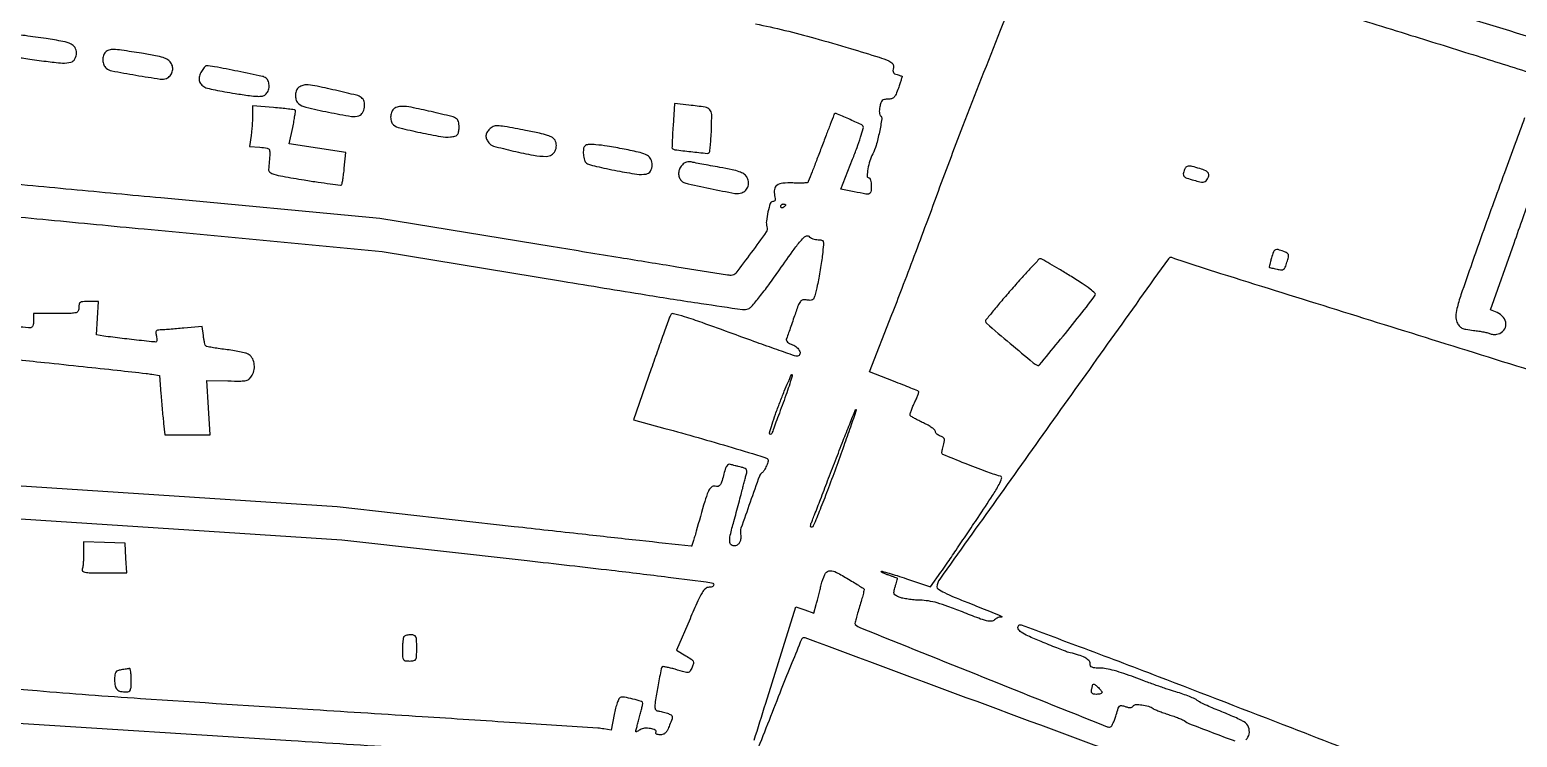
# Model space of a CAD drawing. Header units: metres. Extents: x 244 to 6504, y 133 to 4776.
# Drawn here: x 1582.5 to 1996.6, y 2975 to 3171.9 of the extents above; entities that cross this region are included whole.
import ezdxf

# ---------------------------------------------------------------- set-up
doc = ezdxf.new("R2010")
doc.units = ezdxf.units.M
doc.header["$MEASUREMENT"] = 0

msp = doc.modelspace()

# ---------------------------------------------------------------- linework, layer by layer
for points in [[(2417.15, 4385.34, 0.000003), (2246.3, 4080.82, 0.000001), (2074.73, 3775.01, 0.023956)], [(2390.74, 4302.36, -0.000001), (2436.6, 4383.87, -0.253439)], [(2985.13, 3282.36, 0.000001), (3054.44, 3256.15, 0.000001), (3117.63, 3232.25, 0.000001), (3170.61, 3212.21, 0.000007)], [(5649.78, 2908.29, -0.000001), (5592.12, 2927.27, -0.000136)], [(1770.95, 4232.21, -0.000001), (1756.31, 4203.53, -0.092463)], [(2661.8, 3304.26, -0.000001), (2697.55, 3290.75, -0.000089)], [(476.19, 4229.14, 0.000001), (459.62, 4235.08, 0.002147)], [(2166.88, 2385.74, -0.000003), (2059.01, 2428.09, -0.099946)], [(3110.93, 3253.38, 0.000013), (3012.15, 3290.74, 0.000016), (2894.73, 3335.15, 0.000013), (2769.32, 3382.57, -0.00051), (2533.81, 3471.88, -0.000503), (2297.42, 3562.08, -0.000023), (2063.26, 3651.71, -0.089134), (2058.39, 3654.65, -0.252954), (2058.24, 3655.06, -0.00055), (2059.22, 3661.9, -0.003408), (2060.39, 3669.64, -0.002087), (2061.88, 3678.76), (2065.84, 3702.46), (2077.4, 3733.66), (2088.96, 3764.86), (2106.7, 3796.48, 0.000002), (2119.15, 3818.66), (2165.06, 3900.45)], [(2809.66, 3348.58, -0.000003), (2861.11, 3329.19, -0.000175)], [(1593.92, 2905.57, -0.000004), (1514.48, 2912.51, -0.000011), (1436.43, 2919.33, -0.007054)], [(1818.98, 2759.08, 0.000018), (1857.04, 2862.14, 0.000008), (1895.3, 2965.72, 0.303576)], [(1921.06, 2974.35, 0.160884), (1921.96, 2975.93, 0.146788), (1921.78, 2977.85, 0.154813), (1920.58, 2979.3, 0.031993), (1919.69, 2979.8, 0.005731), (1917.97, 2980.6, 0.006168), (1915.93, 2981.48, 0.005537), (1913.79, 2982.35, -0.007085), (1911.69, 2983.22, -0.008747), (1909.76, 2984.08, -0.007416), (1908.16, 2984.86, -0.06197), (1907.5, 2985.31, 0.074403), (1906.84, 2985.73, 0.010202), (1905.34, 2986.36, 0.011533), (1903.51, 2987.04, 0.009519), (1901.54, 2987.68, -0.007422), (1899.17, 2988.43, -0.00338), (1896.09, 2989.49, -0.003346), (1892.87, 2990.64, -0.004595), (1889.98, 2991.73, 0.011393), (1887.1, 2992.77, 0.01498), (1884.42, 2993.58, 0.016294), (1882.13, 2994.11, 0.049599), (1880.54, 2994.27, -0.015422), (1879.01, 2994.32, -0.089714), (1878.23, 2994.51, -0.180813), (1877.83, 2994.9, -0.109357), (1877.69, 2995.54, 0.20278), (1877.33, 2996.39, 0.068104), (1876.23, 2997.2, 0.048631), (1874.5, 2997.93, 0.023945), (1872.18, 2998.54, -0.029208), (1871.39, 2998.76, -0.010449), (1870.29, 2999.16, -0.004463), (1868.42, 2999.89, -0.000464), (1864.04, 3001.67, -0.008436), (1860.36, 3003.24, -0.045971), (1858.47, 3004.31, -0.118177), (1857.68, 3005.19, -0.271312), (1857.71, 3006.04, -0.354358), (1858.51, 3006.31, -0.000486), (1874.62, 3000.32, -0.002445), (1896.66, 2991.98, -0.000567), (1933.63, 2977.72, 0.000084), (1962.55, 2966.54, 0.00014), (1986.93, 2957.13, 0.000002), (2009.06, 2948.59, 0.092301)], [(1729.5, 3458.88, 0.000006), (1752.96, 3451.78, 0.000107)], [(1716.95, 2894.91, -0.000001), (1705.81, 2895.88, -0.000045)], [(2910.82, 2101.23, -0.000002), (2871.64, 2116.15, -0.08954)], [(1951.87, 3366.09, 0.000005), (1933.29, 3373.24, 0.001731)], [(2005.72, 3168.19, -0.000014), (1946.16, 3186.27, -0.000153), (1889.52, 3203.49, -0.020095)], [(1989.74, 2610.17, -0.000005), (1937.37, 2630.58, -0.000013)], [(1403.11, 2922.2, -0.00005), (1359.46, 2926.04, -0.000007), (1314.6, 2930, -0.176126)], [(1888.47, 3194.57, 0.000013), (1905.02, 3189.47, 0.000147)], [(2015.64, 3193.62, -0.000046), (2006.7, 3169.03, -0.098502)], [(2037.83, 3065.43, -0.000101), (1974.81, 3085.08, -0.000183), (1914.09, 3104.04, -0.0069), (1900.45, 3108.51, 0.331692), (1899.47, 3108.2, 0.000066), (1867.48, 3063.42, 0.000122), (1835.81, 3019.04, 0.137246), (1835.04, 3016.91, 0.282908), (1835.35, 3016.3, 0.018132), (1837.15, 3015.3, 0.017882), (1839.86, 3014.05, 0.00599), (1843.9, 3012.41, -0.00101), (1849.63, 3010.15, -0.007131), (1852.39, 3009, -0.054849), (1853.09, 3008.61, -0.818133), (1853.03, 3008.48, 0.104963), (1852.63, 3008.48, 0.045362), (1852.11, 3008.33, 0.042221), (1851.57, 3008.07, 0.043565), (1851.09, 3007.72, -0.164686), (1850.16, 3007.34, -0.076165), (1848.85, 3007.46, -0.031249), (1846.68, 3008.14, -0.004039), (1842.14, 3009.92, 0.007898), (1838.09, 3011.47, 0.020544), (1835.12, 3012.43, 0.027558), (1832.67, 3012.96, 0.033417), (1830.33, 3013.17, -0.01535), (1828.67, 3013.27, -0.014424), (1826.99, 3013.46, -0.014561), (1825.52, 3013.72, -0.047286), (1824.57, 3014.01, -0.032846), (1823.56, 3014.5, -0.169012), (1823.16, 3014.97, -0.143765), (1823.09, 3015.63, -0.021663), (1823.41, 3016.92, 0.001347), (1823.65, 3017.77, 0.002086), (1823.85, 3018.5, 0.000627), (1824.02, 3019.13, 0.06586), (1824.03, 3019.22, 0.309184), (1823.99, 3019.28, 0.002002), (1823.34, 3019.53, 0.006904), (1822.58, 3019.81, 0.004239), (1821.67, 3020.12, -0.012434), (1820.78, 3020.44, -0.022712), (1820.08, 3020.75, -0.021894), (1819.58, 3021.02, -0.485922), (1819.57, 3021.16, -0.270335), (1819.8, 3021.22, -0.002178), (1821.72, 3020.68, -0.007003), (1823.95, 3020.01, -0.004353), (1826.54, 3019.16), (1833.26, 3016.9), (1836.16, 3020.98, 0.004262), (1837.74, 3023.25, 0.000957), (1840.39, 3027.15, 0.000992), (1843.44, 3031.65, 0.00096), (1846.5, 3036.22, 0.002738), (1850.53, 3042.34, 0.019938), (1852.33, 3045.36, 0.045349), (1853.06, 3047.07, 0.428985), (1852.73, 3047.69, -0.021902), (1848.69, 3048.98, -0.007194), (1842.88, 3051.23, -0.001599), (1836.69, 3053.74, -0.352844), (1836.4, 3054.26, -0.010685), (1836.47, 3054.62, -0.002333), (1836.61, 3055.23, -0.002429), (1836.78, 3055.94, -0.002328), (1836.95, 3056.65, 0.034663), (1837.12, 3057.57, 0.129349), (1837.03, 3058.14, 0.156743), (1836.69, 3058.53, 0.058648), (1836.01, 3058.84, -0.051469), (1835.48, 3059.07, -0.058096), (1835.04, 3059.4, -0.066582), (1834.73, 3059.76, -0.140847), (1834.63, 3060.11, 0.214523), (1834.45, 3060.53, 0.025801), (1833.65, 3061.17, 0.027015), (1832.56, 3061.86, 0.019071), (1831.28, 3062.52, -0.007824), (1829.97, 3063.16, -0.010816), (1828.82, 3063.77, -0.007625), (1827.88, 3064.32, -0.119092), (1827.62, 3064.58, -0.205983), (1827.57, 3064.91, -0.015496), (1827.84, 3065.81, -0.019386), (1828.24, 3066.89, -0.013437), (1828.78, 3068.07, 0.009951), (1829.32, 3069.24, 0.015985), (1829.73, 3070.26, 0.009888), (1830.02, 3071.1, 0.321118), (1829.95, 3071.3, 0.062272), (1829.71, 3071.43, 0.000554), (1827.79, 3072.22, 0.001904), (1825.57, 3073.11, 0.001227), (1822.99, 3074.13), (1816.31, 3076.74), (1822.51, 3092.64, 0.001779), (1825.34, 3099.97, 0.000987), (1828.74, 3108.93, 0.000984), (1832.14, 3118.01, 0.00159), (1835, 3125.76, -0.00487), (1842.29, 3145.13, -0.001891), (1852.74, 3171.79, -0.000114), (1864.39, 3201.15, -0.307406)], [(1923.48, 3183.78, 0.00009), (1945.26, 3177.08, -0.000442), (1967.01, 3170.37, -0.000726), (1985.41, 3164.64, -0.000053), (2001.94, 3159.47, -0.101617)], [(1784.54, 3173.59, -0.008621), (1792.73, 3171.74, -0.008357), (1801.03, 3169.58, -0.004845), (1810.94, 3166.72, -0.001878), (1818.95, 3164.28, -0.02957), (1821.62, 3163.28, -0.119706), (1822.72, 3162.44, -0.234982), (1822.94, 3161.4, 0.04137), (1822.81, 3160.58, 0.139147), (1822.91, 3160.05, 0.155822), (1823.27, 3159.69, 0.056105), (1823.95, 3159.43, -0.008472), (1824.49, 3159.28, -0.013562), (1824.94, 3159.13, -0.00733), (1825.31, 3158.99, -0.30867), (1825.36, 3158.93, -0.078558), (1825.34, 3158.82, -0.000481), (1825.05, 3157.92, -0.001969), (1824.71, 3156.89, -0.001252), (1824.3, 3155.69, -0.016645), (1823.65, 3153.97, -0.089477), (1823.11, 3153.13, -0.140847), (1822.43, 3152.73, -0.064882), (1821.4, 3152.59, 0.046841), (1820.42, 3152.5, 0.14162), (1819.83, 3152.2, 0.124207), (1819.44, 3151.6, 0.032296), (1819.14, 3150.48, 0.029615), (1819.02, 3149.65, 0.039432), (1819.02, 3148.88, 0.044139), (1819.12, 3148.28, 0.192866), (1819.34, 3147.99, -0.303887), (1819.71, 3147.17, -0.009882), (1819.02, 3143.42, -0.018172), (1818.12, 3139.74, -0.05562), (1817.15, 3137.36, 0.048826), (1816.35, 3135.45, 0.034417), (1815.81, 3133.18, 0.030972), (1815.6, 3131.2, 0.426186), (1816.05, 3130.73, -0.271318), (1816.32, 3130.58, -0.055258), (1816.54, 3130.05, -0.044321), (1816.7, 3129.3, -0.028273), (1816.75, 3128.41, -0.031903), (1816.64, 3126.79, -0.288137), (1816.21, 3126.27, -0.125396), (1815.29, 3126.2, -0.005072), (1811.98, 3126.83), (1808.32, 3127.56), (1811.57, 3135.88, 0.005747), (1812.79, 3139.13, 0.008658), (1813.77, 3141.99, 0.004283), (1814.54, 3144.41, 0.167394), (1814.52, 3144.97, 0.19737), (1813.95, 3145.57, 0.005164), (1810.49, 3147.09, 0.003925), (1806.95, 3148.58, 0.353385), (1806.44, 3148.43, 0.058701), (1806.38, 3148.31, 0.000064), (1805.34, 3145.6, 0.000614), (1804.19, 3142.58, 0.000378), (1802.83, 3139.01, -0.001278), (1801.47, 3135.44, -0.002015), (1800.28, 3132.37, -0.000479), (1799.22, 3129.7, -0.082862), (1799.06, 3129.43, -0.202904), (1798.83, 3129.32, -0.006383), (1797.75, 3129.26, -0.011487), (1796.45, 3129.25, -0.007601), (1794.95, 3129.28, 0.033075), (1792.13, 3129.21, 0.128339), (1790.5, 3128.62, 0.204062), (1789.78, 3127.49, 0.102396), (1789.86, 3125.77, -0.029526), (1790, 3124.99, -0.10894), (1789.96, 3124.49, -0.190699), (1789.73, 3124.21, -0.128409), (1789.33, 3124.11, 0.325019), (1788.66, 3123.62, 0.021866), (1787.99, 3121.21, 0.027972), (1787.56, 3118.68, 0.109381), (1787.72, 3117.12, -0.238251), (1787.51, 3115.67, -0.00556), (1783.34, 3109.9, -0.005641), (1779.05, 3104.23, -0.231964), (1777.71, 3103.57, -0.03964), (1776.75, 3103.65, -0.000091), (1762.67, 3105.9, -0.000605), (1746.82, 3108.46, -0.000377), (1728.22, 3111.5), (1679.95, 3119.43), (1619.01, 3125.11, -0.000398), (1594.09, 3127.46, -0.00042), (1569.61, 3129.8, -0.000401)], [(1998.66, 3147.38, -0.00313), (1996.05, 3140.27, 0.001447), (1993.03, 3132.12, 0.001007), (1989.67, 3122.91, 0.001015), (1986.48, 3114.05, 0.0021), (1984.03, 3107.11, 0.001925), (1980.93, 3098.13, 0.019632), (1979.81, 3094.36, 0.050812), (1979.49, 3092.15, 0.123776), (1979.81, 3090.55, 0.056082), (1980.45, 3089.52, 0.110528), (1981.2, 3088.92, 0.073399), (1982.33, 3088.56, 0.014895), (1984.42, 3088.27, -0.009909), (1985.9, 3088.08, -0.01208), (1987.27, 3087.84, -0.01066), (1988.41, 3087.59, -0.079077), (1988.92, 3087.38, 0.090706), (1989.33, 3087.22, 0.036939), (1989.94, 3087.14, 0.035009), (1990.61, 3087.16, 0.037511), (1991.26, 3087.27, 0.161114), (1992.88, 3088.3, 0.18587), (1993.45, 3090.03, 0.160736), (1992.73, 3091.89, 0.122131), (1990.97, 3093.21), (1989.11, 3093.99), (1995.71, 3112.53, 0.00017), (1998.26, 3119.71, 0.00026), (2000.47, 3125.94, 0.000085), (2002.38, 3131.33, 0.007305)], [(1893.63, 2967.38, 0.000059), (1846.21, 2984.95, 0.000028), (1798.38, 3002.67, 0.231045), (1797.6, 3002.59, 0.158572), (1797.34, 3002.28, 0.000277), (1794.68, 2995.76, 0.00203), (1791.72, 2988.41, 0.00125), (1788.29, 2979.74, -0.001241), (1784.87, 2971.1, -0.002087)], [(1562.23, 3121.48, 0.00042), (1587.67, 3119.03, 0.000364), (1614.37, 3116.49), (1680.62, 3110.26), (1730.79, 3101.96, 0.000916), (1754.03, 3098.16, 0.002991), (1769.43, 3095.76, 0.001141), (1780.95, 3094.07, 0.127446), (1782.47, 3094.24, 0.126219), (1783.38, 3094.88, 0.007044), (1785.61, 3097.57, 0.010112), (1788.24, 3100.98, 0.006249), (1791.2, 3105.1, -0.00292), (1795.28, 3110.84, -0.023358), (1797.3, 3113.39, -0.060012), (1798.54, 3114.51, -0.364944), (1799.35, 3114.44, 0.071734), (1799.82, 3114.08, 0.038799), (1800.5, 3113.78, 0.037691), (1801.24, 3113.58, 0.048324), (1801.95, 3113.51, -0.064035), (1802.94, 3113.38, -0.262928), (1803.35, 3112.98, -0.093835), (1803.44, 3112.1, -0.005373), (1803.17, 3109.37, -0.009151), (1802.93, 3107.46, -0.00502), (1802.56, 3105.14, -0.005001), (1802.15, 3102.79, -0.007961), (1801.74, 3100.78, -0.006314), (1801.06, 3097.92, -0.092023), (1800.64, 3096.98, -0.229389), (1800.02, 3096.63, -0.064146), (1798.89, 3096.71, 0.083373), (1797.75, 3096.75, 0.199606), (1797.04, 3096.33, 0.073728), (1796.42, 3095.2, 0.00549), (1795.24, 3091.88, -0.000744), (1794.53, 3089.83, -0.000985), (1793.88, 3087.96, -0.000701), (1793.33, 3086.4, -0.009796), (1793.11, 3085.84, 0.208889), (1793.13, 3085.45, 0.097625), (1793.44, 3085.03, 0.066099), (1794.02, 3084.63, 0.0346), (1794.83, 3084.28, -0.100438), (1796.08, 3083.54, -0.118681), (1796.86, 3082.39, -0.226894), (1796.79, 3081.48, -0.272388), (1796.04, 3081.07, -0.078236), (1795.42, 3081.18, -0.000583), (1790.5, 3082.9, -0.002172), (1784.86, 3084.91, -0.001389), (1778.32, 3087.29, 0.002285), (1769.65, 3090.43, 0.011737), (1764.79, 3092.04, 0.012225), (1761.66, 3092.91, 0.335687), (1760.92, 3092.59, 0.043675), (1760.59, 3091.9, 0.000699), (1759.11, 3087.8, 0.001832), (1757.42, 3083.02, 0.001213), (1755.5, 3077.52), (1750.61, 3063.35), (1759.33, 3060.99, -0.003477), (1768.55, 3058.43, -0.003181), (1778, 3055.67, -0.000655), (1787.12, 3052.93, -0.123639), (1787.95, 3052.43, -0.279032), (1788.08, 3051.9, -0.02686), (1787.6, 3050.59, -0.032325), (1786.94, 3049.3, -0.101029), (1786.28, 3048.59, 0.150142), (1785.64, 3047.74, 0.001479), (1783.03, 3040.43, 0.001822), (1780.49, 3033.2, 0.116305), (1780.36, 3031.87, -0.035884), (1780.44, 3030.56, -0.077673), (1780.27, 3029.58, -0.104981), (1779.86, 3028.88, -0.11613), (1779.21, 3028.44, -0.184937), (1778.02, 3028.43, -0.282047), (1777.41, 3029.23, -0.081934), (1777.52, 3031.24, -0.012699), (1778.5, 3035.11, 0.001306), (1779.18, 3037.6, 0.001114), (1779.89, 3040.22, 0.001122), (1780.53, 3042.61, 0.00319), (1780.96, 3044.28, -0.001136), (1781.3, 3045.63, -0.001236), (1781.63, 3046.94, -0.001159), (1781.93, 3048.06, -0.006085), (1782.1, 3048.67, 0.121952), (1782.12, 3049.18, 0.150337), (1781.89, 3049.6, 0.099724), (1781.38, 3049.93, 0.034937), (1780.53, 3050.19, -0.002695), (1779.73, 3050.39, -0.002237), (1778.89, 3050.6, -0.002258), (1778.11, 3050.81, -0.006099), (1777.56, 3050.96, 0.181216), (1776.99, 3050.92, 0.143729), (1776.52, 3050.51, 0.065838), (1776.09, 3049.6, 0.01412), (1775.61, 3047.91, -0.011527), (1775.07, 3045.99, -0.090371), (1774.64, 3045.17, -0.198046), (1774.1, 3044.86, -0.094564), (1773.28, 3044.91, 0.247276), (1772.24, 3044.65, 0.112981), (1771.4, 3043.48, 0.028498), (1770.4, 3040.66, 0.001883), (1768.02, 3032.36, -0.001637), (1767.59, 3030.83, -0.002571), (1767.2, 3029.51, -0.000664), (1766.85, 3028.37, -0.09769), (1766.79, 3028.25, -0.25397), (1766.66, 3028.2, -0.000011), (1752.22, 3029.77, -0.00048), (1736.27, 3031.53, -0.000289), (1717.35, 3033.64), (1668.03, 3039.17), (1547.43, 3047.01)], [(1570.09, 3081, -0.002041), (1586.55, 3079.34, -0.000435), (1597.36, 3078.19, -0.00065), (1606.82, 3077.17, -0.000268), (1614.91, 3076.28, -0.014015), (1616.47, 3076.06), (1618.57, 3075.71), (1618.98, 3070.6, 0.001857), (1619.17, 3068.41, 0.001502), (1619.38, 3066.06, 0.001517), (1619.59, 3063.9, 0.003923), (1619.76, 3062.34), (1620.13, 3059.19), (1626.42, 3059.19), (1632.72, 3059.19), (1632.25, 3066.75), (1631.78, 3074.3), (1637.61, 3074.2, 0.005263), (1641.29, 3074.17, 0.056946), (1642.77, 3074.34, 0.133417), (1643.65, 3074.82, 0.073158), (1644.41, 3075.8, 0.091813), (1644.97, 3077.4, 0.08552), (1644.94, 3079.15, 0.091943), (1644.34, 3080.67, 0.131407), (1643.28, 3081.66, 0.063544), (1642.53, 3081.95, 0.009331), (1640.92, 3082.31, 0.01041), (1639, 3082.66, 0.008771), (1636.94, 3082.95, -0.005247), (1634.96, 3083.22, -0.007859), (1633.23, 3083.5, -0.003862), (1631.78, 3083.76, -0.149603), (1631.49, 3083.92, -0.128559), (1631.34, 3084.17, -0.01093), (1631.15, 3084.9, -0.013911), (1630.97, 3085.8, -0.01032), (1630.81, 3086.8), (1630.47, 3089.35), (1625.4, 3088.89, -0.001595), (1623.35, 3088.71, -0.001801), (1621.38, 3088.55, -0.001643), (1619.71, 3088.43, -0.009851), (1618.83, 3088.38, 0.042889), (1618.05, 3088.29, 0.202652), (1617.68, 3088.04, 0.174663), (1617.58, 3087.58, 0.030623), (1617.74, 3086.68, -0.030792), (1617.86, 3086.05, -0.053801), (1617.87, 3085.51, -0.079246), (1617.78, 3085.15, -0.29992), (1617.59, 3085.03, -0.027264), (1616.42, 3085.09, -0.000616), (1610.85, 3085.73, -0.001254), (1605.57, 3086.35, -0.009506), (1603.09, 3086.7), (1601.08, 3087.02), (1601.34, 3091.65), (1601.61, 3096.29), (1598.88, 3096.29, 0.015245), (1597.29, 3096.24, 0.121898), (1596.59, 3096.02, 0.203558), (1596.26, 3095.55, 0.055398), (1596.16, 3094.63, -0.109671), (1595.94, 3093.67, -0.22271), (1595.36, 3093.18, -0.060999), (1594.04, 3093, -0.003407), (1589.86, 3092.97), (1583.57, 3092.97), (1583.57, 3090.99, -0.037063), (1583.51, 3090.2, -0.061151), (1583.33, 3089.56, -0.083732), (1583.07, 3089.13, -0.210134), (1582.74, 3088.99, -0.024692), (1582.13, 3089.01, -0.000466), (1578.95, 3089.27, -0.001135)], [(1500.02, 3041.02, 0.00008), (1547.14, 3037.95), (1669.35, 3030), (1720.98, 3024.21, -0.000884), (1744.48, 3021.52, -0.002805), (1760.19, 3019.61, -0.000542), (1772.31, 3018.06, -0.287624), (1772.87, 3017.6, -0.182386), (1772.85, 3017.28, -0.150922), (1772.63, 3017.01, -0.095866), (1772.2, 3016.84, -0.045006), (1771.59, 3016.78, 0.183461), (1770.6, 3016.39, 0.07337), (1769.67, 3015.25, 0.030565), (1768.47, 3012.97, 0.004128), (1766.3, 3008.01), (1762.57, 2999.26), (1765.12, 2997.74, -0.014151), (1766.62, 2996.79, -0.114403), (1767.16, 2996.2, -0.187601), (1767.26, 2995.56, -0.051695), (1766.93, 2994.58, -0.033661), (1766.31, 2993.42, -0.222939), (1765.77, 2993.07, -0.102138), (1764.93, 2993.13, -0.004666), (1762.15, 2993.95, 0.01092), (1760.88, 2994.3, 0.01647), (1759.76, 2994.55, 0.011296), (1758.83, 2994.7, 0.235514), (1758.58, 2994.62, 0.14957), (1758.27, 2994.04, 0.001664), (1757.43, 2989.62, 0.004633), (1756.69, 2985.5, 0.034083), (1756.5, 2983.51, 0.080918), (1756.56, 2983.06, 0.094183), (1756.75, 2982.69, 0.10412), (1757.05, 2982.44, 0.122424), (1757.41, 2982.35, -0.044195), (1757.89, 2982.3, -0.015118), (1758.57, 2982.16, -0.014894), (1759.32, 2981.96, -0.016656), (1760.02, 2981.72, -0.033602), (1761.03, 2981.26, -0.226884), (1761.34, 2980.83, -0.130563), (1761.29, 2980.17, -0.008918), (1760.63, 2978.4, -0.023331), (1760.03, 2977.06, -0.078033), (1759.46, 2976.28, -0.113707), (1758.82, 2975.87, -0.084906), (1757.98, 2975.72, -0.039059), (1757.4, 2975.77, -0.084374), (1756.97, 2975.91, -0.159839), (1756.77, 2976.12, -0.254683), (1756.78, 2976.37, 0.430425), (1756.61, 2977.01, 0.081269), (1755.34, 2977.45, 0.060028), (1753.64, 2977.54, 0.123777), (1752.39, 2977.14, -0.009184), (1751.92, 2976.86, -0.016908), (1751.53, 2976.65, -0.013621), (1751.22, 2976.51, -0.551536), (1751.17, 2976.55, -0.05142), (1751.19, 2976.68, -0.000377), (1751.47, 2977.74, -0.001423), (1751.78, 2978.95, -0.000911), (1752.16, 2980.36, 0.002819), (1752.53, 2981.79, 0.003952), (1752.85, 2983.07, 0.002379), (1753.11, 2984.15, 0.052285), (1753.14, 2984.47, 0.331847), (1752.77, 2985, 0.013479), (1750.4, 2985.67, 0.018346), (1748.02, 2986.2, 0.137085), (1746.87, 2986.09, 0.198682), (1746.5, 2985.74, 0.019821), (1746.04, 2984.58, 0.022525), (1745.59, 2983.09, 0.016008), (1745.21, 2981.39), (1744.38, 2977.02), (1742.31, 2977.36, 0.024952), (1740.65, 2977.56, 0.000066), (1717.69, 2979.06, 0.00041), (1691.77, 2980.74, 0.000256), (1661.41, 2982.66, -0.00096), (1613.31, 2985.77, -0.004058), (1584.52, 2987.92, -0.002017), (1564.29, 2989.68, -0.16776)], [(2070.37, 2961.57, -0.000028), (2031.46, 2975.81, -0.093413)], [(2487.51, 2262.24, 0.000015), (2352.21, 2313.65, 0.000934)], [(1784.15, 2974.2, -0.001033), (1787.37, 2984.51), (1795.8, 3011.35), (1798.31, 3010.46), (1800.81, 3009.58), (1801.45, 3012.03, 0.000484), (1801.75, 3013.18, 0.000243), (1802.12, 3014.63, 0.000241), (1802.5, 3016.14, 0.000357), (1802.84, 3017.46, -0.037488), (1803.8, 3020.33, -0.234604), (1804.94, 3021.31, -0.179142), (1806.62, 3021.13, -0.021136), (1809.99, 3019.29, -0.001302), (1811.71, 3018.25, -0.001948), (1813.21, 3017.33, -0.0008), (1814.49, 3016.53, -0.042552), (1814.72, 3016.36, -0.272369), (1814.79, 3016.13, -0.004941), (1814.48, 3014.8, -0.010764), (1814.06, 3013.24, -0.006795), (1813.5, 3011.42, 0.0075), (1812.95, 3009.61, 0.011717), (1812.53, 3008.03, 0.005952), (1812.23, 3006.7, 0.254358), (1812.31, 3006.43, 0.101293), (1813.75, 3005.49, 0.000112), (1847.91, 2991.79, 0.000065), (1882.4, 2977.97, 0.18903), (1883.35, 2977.96, 0.165499), (1883.7, 2978.25, 0.02432), (1884.13, 2979.05, 0.025261), (1884.57, 2980.08, 0.019268), (1884.95, 2981.25, -0.010897), (1885.51, 2983.09, -0.127037), (1885.91, 2983.72, -0.235327), (1886.46, 2983.88, -0.046937), (1887.48, 2983.6, 0.029173), (1888.28, 2983.35, 0.075115), (1888.88, 2983.29, 0.111867), (1889.32, 2983.42, 0.130323), (1889.64, 2983.72, -0.254758), (1890.36, 2984.13, -0.035785), (1892.12, 2984.03, -0.03951), (1893.98, 2983.65, -0.091074), (1895.24, 2983.02, 0.062186), (1895.69, 2982.77, 0.006766), (1896.78, 2982.33, 0.008206), (1898.11, 2981.84, 0.006535), (1899.55, 2981.35, -0.007016), (1900.99, 2980.87, -0.008783), (1902.32, 2980.38, -0.007307), (1903.41, 2979.93, -0.065409), (1903.86, 2979.66, 0.072917), (1905.34, 2978.82, 0.002493), (1911.63, 2976.39, 0.002151), (1918, 2974, 0.087937)], [(1479.75, 2972.19, -0.003327), (1480.07, 2977, -0.000664), (1480.39, 2981.23, -0.178992), (1480.54, 2981.55, -0.21454), (1480.87, 2981.68, -0.001023), (1484.49, 2981.45, -0.004433), (1488.65, 2981.15, -0.002759), (1493.51, 2980.72, 0.002995), (1498.38, 2980.3, 0.004798), (1502.54, 2980, 0.001196), (1506.16, 2979.79, 0.21373), (1506.51, 2979.92, 0.154686), (1506.67, 2980.23, 0.00535), (1506.9, 2981.61, 0.00955), (1507.11, 2983.27, 0.006477), (1507.3, 2985.16), (1507.72, 2990.03), (1542.01, 2984.59), (1576.3, 2979.15), (1655.28, 2974.13, -0.000312), (1686.14, 2972.15, -0.000448), (1713.48, 2970.35, -0.000236), (1736.63, 2968.79, -0.00708)]]:
    msp.add_lwpolyline(points, format="xyb")
for points in [[(1576.24, 3169.07, 0.118457), (1575.85, 3167.59, 0.125962), (1576.19, 3166.13, 0.121023), (1577.21, 3164.97, 0.104116), (1578.71, 3164.34, 0.010575), (1579.81, 3164.15, 0.001764), (1581.92, 3163.83, 0.001933), (1584.42, 3163.48, 0.001712), (1587.01, 3163.14, 0.013414), (1591.6, 3162.67, 0.087093), (1593.9, 3162.9, 0.201456), (1595.06, 3163.81, 0.126459), (1595.49, 3165.51, 0.139051), (1595.08, 3166.96, 0.146527), (1593.98, 3167.94, 0.062491), (1591.72, 3168.67, 0.009362), (1587.01, 3169.46, 0.004651), (1581.2, 3170.28, 0.04184), (1578.63, 3170.4, 0.112707), (1577.19, 3170.02, 0.14952)], [(1603.58, 3165.71, 0.122517), (1602.98, 3164.72, 0.083537), (1602.81, 3163.43, 0.084105), (1603.08, 3162.15, 0.12739), (1603.73, 3161.24, 0.12735), (1605.32, 3160.49, 0.00445), (1612.05, 3159.29, 0.004389), (1618.81, 3158.2, 0.129881), (1620.52, 3158.39, 0.120823), (1621.55, 3159.1, 0.111118), (1622.16, 3160.22, 0.107904), (1622.25, 3161.54, 0.108253), (1621.78, 3162.76, 0.110269), (1620.95, 3163.57, 0.060509), (1619.65, 3164.17, 0.031856), (1617.51, 3164.71, 0.006285), (1613.62, 3165.38, 0.002512), (1608.02, 3166.23, 0.028516), (1605.79, 3166.44, 0.080763), (1604.52, 3166.27, 0.12468)], [(1630.27, 3160.3, 0.080649), (1629.71, 3159.04, 0.116356), (1629.68, 3157.82, 0.122898), (1630.19, 3156.76, 0.09665), (1631.18, 3155.95, 0.067044), (1631.93, 3155.67, 0.004737), (1634.12, 3155.2, 0.006624), (1636.75, 3154.69, 0.004943), (1639.66, 3154.19, 0.004811), (1643.65, 3153.6, 0.025363), (1645.86, 3153.4, 0.048178), (1647.24, 3153.48, 0.135201), (1648.11, 3153.88, 0.12302), (1648.83, 3154.86, 0.08897), (1649.12, 3156.19, 0.090997), (1648.92, 3157.51, 0.138014), (1648.26, 3158.47, 0.121986), (1647.25, 3158.95, 0.001631), (1640.41, 3160.37, 0.003375), (1633.92, 3161.64, 0.046822), (1631.55, 3161.87, 0.214327), (1631.41, 3161.8, 0.01057), (1631.07, 3161.41, 0.015536), (1630.68, 3160.9, 0.010452)], [(1657.23, 3155.77, 0.121828), (1656.65, 3154.81, 0.078265), (1656.47, 3153.52, 0.079743), (1656.68, 3152.26, 0.137819), (1657.28, 3151.39, 0.115843), (1659.35, 3150.36, 0.008301), (1665.66, 3148.98, 0.007642), (1672.04, 3147.8, 0.133524), (1674.13, 3148.01, 0.169507), (1675.14, 3148.85, 0.100205), (1675.66, 3150.36, 0.099697), (1675.56, 3151.95, 0.166007), (1674.82, 3153.06, 0.104205), (1673.49, 3153.69, 0.003195), (1667.56, 3155.08, 0.00508), (1661.81, 3156.33, 0.051543), (1659.39, 3156.57, 0.050257), (1658.81, 3156.51, 0.037922), (1658.19, 3156.33, 0.038819), (1657.64, 3156.08, 0.068849)], [(1644.51, 3148.13, -0.012014), (1644.48, 3146.9, -0.006283), (1644.39, 3145.37, -0.006245), (1644.26, 3143.81, -0.009513), (1644.1, 3142.46), (1643.68, 3139.43), (1646.58, 3139.22, -0.024746), (1648.58, 3138.98, -0.264226), (1649.19, 3138.48, -0.113033), (1649.34, 3137.45, -0.003328), (1648.95, 3133.07, 0.26357), (1649.29, 3132.29, 0.087428), (1650.45, 3131.71, 0.028682), (1652.92, 3131.14, 0.002869), (1658.9, 3130.13, 0.003345), (1662.79, 3129.52, 0.005363), (1666.12, 3129.06, 0.001416), (1669.01, 3128.7, 0.230562), (1669.3, 3128.8, 0.151996), (1669.44, 3129.07, 0.004882), (1669.66, 3130.3, 0.009012), (1669.87, 3131.76, 0.00609), (1670.06, 3133.44), (1670.51, 3137.77), (1662.61, 3138.98), (1654.71, 3140.19), (1655.69, 3144.73, 0.006592), (1656.04, 3146.49, 0.010276), (1656.29, 3148.02, 0.004814), (1656.47, 3149.31, 0.237376), (1656.38, 3149.54, 0.159489), (1656.14, 3149.66, 0.002255), (1654.49, 3149.87, 0.006008), (1652.55, 3150.08, 0.003891), (1650.31, 3150.28), (1644.51, 3150.76)], [(1683.73, 3149.81, 0.121665), (1683.15, 3148.86, 0.077339), (1682.96, 3147.56, 0.079246), (1683.17, 3146.31, 0.143498), (1683.76, 3145.46, 0.110886), (1685.51, 3144.61, 0.006688), (1691.25, 3143.31, 0.008712), (1696.92, 3142.22, 0.067384), (1699.62, 3142.11, 0.030697), (1700.83, 3142.31, 0.135071), (1701.47, 3142.64, 0.143951), (1701.82, 3143.24, 0.036553), (1702.01, 3144.37, 0.041114), (1702.03, 3145.2, 0.042719), (1701.9, 3146.01, 0.046572), (1701.67, 3146.69, 0.118731), (1701.35, 3147.1, 0.108861), (1699.98, 3147.77, 0.00387), (1694.22, 3149.14, 0.006214), (1688.64, 3150.34, 0.050042), (1686.03, 3150.6, 0.046047), (1685.39, 3150.55, 0.037198), (1684.73, 3150.37, 0.038512), (1684.14, 3150.11, 0.0748)], [(1761.57, 3145.21, 0.002765), (1761.43, 3142.84, 0.004434), (1761.34, 3140.81, 0.001048), (1761.28, 3139.04, 0.207166), (1761.34, 3138.88, 0.167251), (1762.05, 3138.54, 0.002733), (1766.52, 3138.01, 0.002219), (1771.05, 3137.52, 0.225481), (1771.63, 3137.73, 0.168422), (1771.8, 3138.07, 0.00471), (1771.98, 3139.73, 0.009147), (1772.14, 3141.7, 0.006097), (1772.26, 3143.97, 0.011207), (1772.33, 3148.33, 0.183429), (1771.82, 3149.67, 0.174977), (1770.53, 3150.37, 0.010006), (1766.01, 3150.94), (1761.97, 3151.37)], [(1710.47, 3144.26, 0.062015), (1709.75, 3143.34, 0.121032), (1709.48, 3142.45, 0.117118), (1709.65, 3141.52, 0.055908), (1710.26, 3140.46, 0.17121), (1711.58, 3139.56, 0.007258), (1717.16, 3138.17, 0.012879), (1722.71, 3137.02, 0.044558), (1726.36, 3136.69, 0.144609), (1727.73, 3137.1, 0.128277), (1728.73, 3138.19, 0.121947), (1729.1, 3139.69, 0.123631), (1728.73, 3141.17, 0.140701), (1728.01, 3141.91, 0.04934), (1726.65, 3142.52, 0.02794), (1724.41, 3143.13, 0.00632), (1720.54, 3143.91, 0.002069), (1714.62, 3145, 0.035706), (1712.67, 3145.21, 0.114829), (1711.52, 3144.98, 0.091025)], [(1737.03, 3139.56, 0.173124), (1736.63, 3138.71, 0.046338), (1736.62, 3137.19, 0.046637), (1736.89, 3135.67, 0.152705), (1737.44, 3134.83, 0.106177), (1738.08, 3134.49, 0.005791), (1740.31, 3133.9, 0.008792), (1743.01, 3133.27, 0.006293), (1746.04, 3132.66, 0.010057), (1751.48, 3131.75, 0.077897), (1754.05, 3131.78, 0.213446), (1755.31, 3132.61, 0.143916), (1755.79, 3134.29, 0.110019), (1755.42, 3135.88, 0.154653), (1754.43, 3136.94, 0.07015), (1752.38, 3137.74, 0.00998), (1747.95, 3138.69, 0.006694), (1743.27, 3139.54, 0.021293), (1740.12, 3139.92, 0.027681), (1737.98, 3139.97, 0.190828)], [(1764.18, 3134.38, 0.077166), (1763.48, 3133.42, 0.0911), (1763.15, 3132.34, 0.091484), (1763.22, 3131.22, 0.078542), (1763.69, 3130.14, 0.197719), (1764.9, 3129.29, 0.004543), (1771.9, 3127.75, 0.00574), (1778.8, 3126.38, 0.138568), (1780.74, 3126.55, 0.114428), (1781.82, 3127.28, 0.114433), (1782.47, 3128.41, 0.112262), (1782.56, 3129.73, 0.106848), (1782.08, 3130.99, 0.103689), (1781.26, 3131.8, 0.059639), (1780.02, 3132.41, 0.033487), (1778.03, 3132.97, 0.007567), (1774.58, 3133.63, -0.001249), (1771.98, 3134.1, -0.001549), (1769.56, 3134.55, -0.001264), (1767.54, 3134.94, -0.011649), (1766.66, 3135.13, 0.075178), (1766.03, 3135.18, 0.057854), (1765.35, 3135.06, 0.056847), (1764.71, 3134.78, 0.066304)], [(1903.93, 3133, 0.053231), (1903.62, 3131.84, 0.224907), (1903.82, 3131.17, 0.128439), (1904.57, 3130.67, 0.013907), (1906.57, 3130.05, 0.011177), (1908.24, 3129.62, 0.062624), (1909.16, 3129.53, 0.127642), (1909.75, 3129.7, 0.119743), (1910.2, 3130.13, 0.069309), (1910.71, 3131.24, 0.213868), (1910.6, 3132.04, 0.151061), (1909.87, 3132.68, 0.031212), (1908.25, 3133.28, 0.01013), (1906.06, 3133.88, 0.079007), (1905.01, 3133.98, 0.181342), (1904.38, 3133.7, 0.105899)], [(1792.9, 3123.15, -0.151918), (1792.85, 3123.01, -0.038439), (1792.7, 3122.83, -0.035638), (1792.49, 3122.63, -0.029505), (1792.24, 3122.45, -0.082592), (1791.98, 3122.35, -0.161196), (1791.77, 3122.37, -0.182303), (1791.62, 3122.51, -0.108972), (1791.57, 3122.74, -0.093332), (1791.62, 3123.01, -0.09642), (1791.77, 3123.24, -0.099167), (1791.98, 3123.39, -0.105053), (1792.24, 3123.44, -0.042167), (1792.49, 3123.42, -0.061769), (1792.7, 3123.36, -0.081139), (1792.85, 3123.26, -0.210953)], [(1928.17, 3108.41, 0.006336), (1927.89, 3107.46, 0.010088), (1927.68, 3106.64, 0.004338), (1927.52, 3105.95, 0.277653), (1927.56, 3105.84, 0.11055), (1927.68, 3105.77, 0.002854), (1928.26, 3105.62, 0.005918), (1928.95, 3105.45, 0.003992), (1929.74, 3105.28, 0.031888), (1930.95, 3105.1, 0.175919), (1931.57, 3105.27, 0.146048), (1932.01, 3105.82, 0.019904), (1932.5, 3107.22, 0.015454), (1932.9, 3108.68, 0.133812), (1932.88, 3109.35, 0.191873), (1932.52, 3109.79, 0.038289), (1931.58, 3110.23, 0.023303), (1930, 3110.75, 0.192437), (1929.27, 3110.67, 0.178078), (1928.76, 3110.1, 0.019443)], [(1855.9, 3099.77, 0.002771), (1853.08, 3096.5, 0.004391), (1850.7, 3093.66, 0.001171), (1848.67, 3091.17, 0.172602), (1848.54, 3090.83, 0.220167), (1848.81, 3090.24, 0.000647), (1855.43, 3084.64, 0.001399), (1861.82, 3079.28, 0.086016), (1863.1, 3078.53, 0.31815), (1863.59, 3078.67, 0.000684), (1868.81, 3085, 0.004554), (1874.1, 3091.54, 0.004893), (1879.14, 3098.03, 0.387372), (1879.09, 3098.57, 0.021689), (1877.68, 3099.76, 0.019809), (1875.45, 3101.34, 0.00647), (1872.05, 3103.49, 0.003065), (1869.07, 3105.3, 0.004721), (1866.47, 3106.82, 0.001679), (1864.21, 3108.1, 0.129093), (1863.82, 3108.21, 0.205412), (1863.45, 3108.05, 0.001674), (1861.26, 3105.73, 0.005631), (1858.76, 3103.01, 0.00355)], [(1792.22, 3068.09, 0.000242), (1791.17, 3065.25, 0.000337), (1790.23, 3062.7, 0.000203), (1789.44, 3060.56, 0.004371), (1789.21, 3059.92, -0.05294), (1789.06, 3059.6, -0.103279), (1788.87, 3059.39, -0.162084), (1788.66, 3059.33, -0.191159), (1788.48, 3059.41, -0.277443), (1788.39, 3059.77, -0.003383), (1789.14, 3062.15, -0.008854), (1790.09, 3064.94, -0.005534), (1791.3, 3068.17, -0.004161), (1792.55, 3071.33, -0.007538), (1793.63, 3073.89, -0.003586), (1794.55, 3075.94, -0.680646), (1794.71, 3075.93, -0.15545), (1794.72, 3075.49, -0.003178), (1794.06, 3073.38, -0.007158), (1793.24, 3070.91, -0.004715)], [(1806.87, 3049.9, -0.003464), (1804.56, 3043.68, -0.005525), (1802.49, 3038.41, -0.001554), (1800.63, 3033.86, -0.217852), (1800.22, 3033.48, -0.274499), (1799.95, 3033.53, -0.227822), (1799.85, 3033.81, -0.065674), (1799.98, 3034.42, -0.013735), (1800.37, 3035.44, 0.005432), (1800.96, 3036.92, 0.000355), (1802.64, 3041.24, 0.000516), (1804.62, 3046.39, 0.000385), (1806.8, 3052.07, -0.001684), (1808.93, 3057.58, -0.002842), (1810.76, 3062.19, -0.000356), (1812.4, 3066.24, -0.536962), (1812.53, 3066.27, -0.286827), (1812.58, 3066.07, -0.000272), (1810.96, 3061.37, -0.002471), (1809.11, 3056.11, -0.001498)], [(1597.48, 3026.15, -0.011065), (1597.45, 3024.81, -0.012076), (1597.36, 3023.52, -0.011591), (1597.24, 3022.42, -0.056933), (1597.08, 3021.82, 0.304289), (1597.2, 3021.28, 0.146683), (1597.86, 3020.95, 0.038969), (1599.44, 3020.8, 0.004321), (1603.07, 3020.77), (1609.47, 3020.77), (1609.27, 3024.91), (1609.07, 3029.05), (1603.28, 3029.24), (1597.48, 3029.43)], [(1686.69, 3003.1, 0.153014), (1686.51, 3002.77, 0.014358), (1686.38, 3001.85, 0.017364), (1686.28, 3000.72, 0.012795), (1686.25, 2999.46, 0.010436), (1686.29, 2997.42, 0.129149), (1686.52, 2996.69, 0.219431), (1687.03, 2996.35, 0.037836), (1688.23, 2996.26, 0.041432), (1689.45, 2996.36, 0.230406), (1689.97, 2996.73, 0.11737), (1690.18, 2997.53, 0.008002), (1690.22, 2999.9, 0.008927), (1690.18, 3002.1, 0.091635), (1689.99, 3002.99, 0.214528), (1689.54, 3003.4, 0.081245), (1688.68, 3003.54, 0.026022), (1688.05, 3003.51, 0.028659), (1687.45, 3003.42, 0.029781), (1686.96, 3003.27, 0.11238)], [(1607.91, 2993.8, 0.046183), (1606.91, 2993.55, 0.166723), (1606.4, 2993.15, 0.123653), (1606.15, 2992.43, 0.020734), (1606.09, 2990.99, 0.049955), (1606.26, 2989.33, 0.148532), (1606.79, 2988.34, 0.147446), (1607.79, 2987.81, 0.048979), (1609.46, 2987.65, 0.121675), (1610.11, 2987.81, 0.182008), (1610.5, 2988.24, 0.079898), (1610.69, 2989.13, 0.011853), (1610.73, 2990.96, 0.014115), (1610.69, 2992.22, 0.024245), (1610.58, 2993.27, 0.022017), (1610.43, 2994.05, 0.401299), (1610.23, 2994.17, -0.007976), (1609.94, 2994.12, -0.001208), (1609.35, 2994.02, -0.001354), (1608.65, 2993.91, -0.001171)], [(1881, 2987.5, -0.256768), (1880.89, 2987.3, -0.061894), (1880.54, 2987.14, -0.048351), (1880.04, 2987.02, -0.031243), (1879.44, 2986.98, -0.040903), (1878.63, 2987.05, -0.186739), (1878.23, 2987.29, -0.179163), (1878.08, 2987.74, -0.037163), (1878.18, 2988.58, -0.017172), (1878.39, 2989.54, -0.254024), (1878.62, 2989.78, -0.245197), (1878.96, 2989.72, -0.016118), (1879.74, 2989.09, -0.021757), (1880.22, 2988.64, -0.026721), (1880.63, 2988.18, -0.026825), (1880.92, 2987.76, -0.141318)]]:
    msp.add_lwpolyline(points, format="xyb", close=True)

doc.saveas('drawing.dxf')
